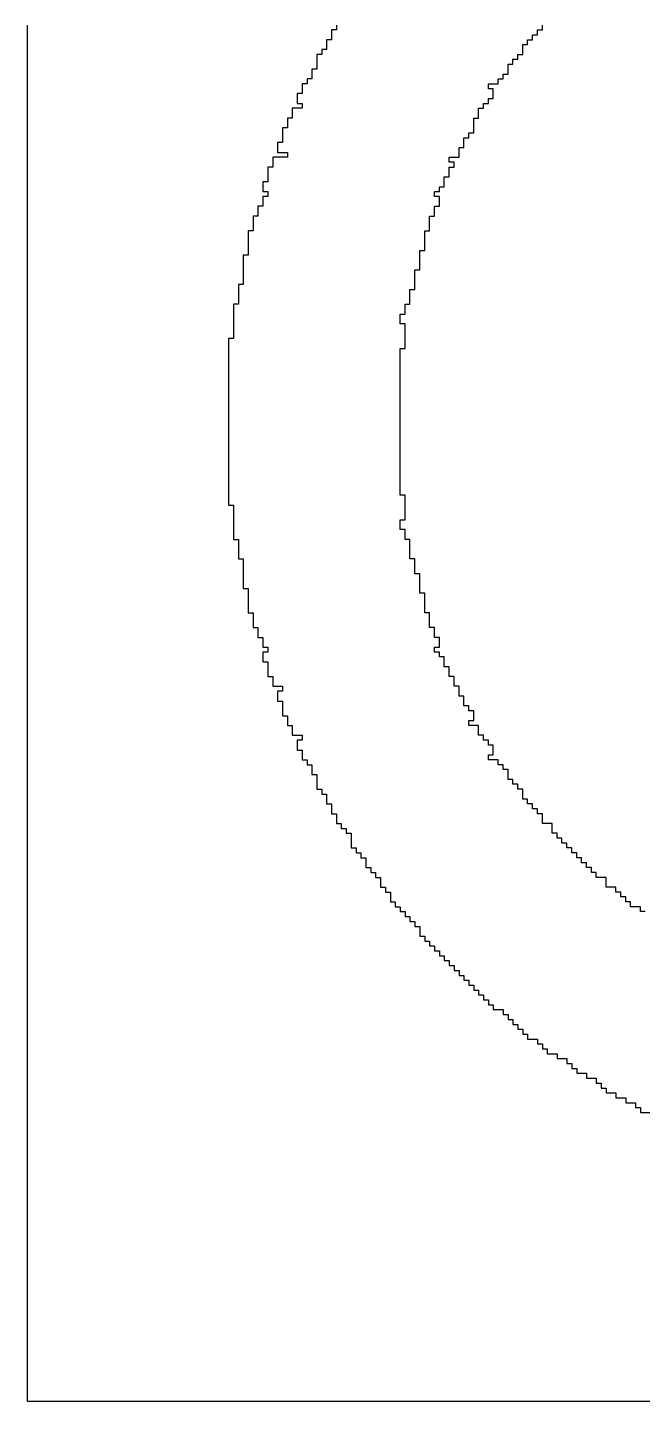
# Model space of a CAD drawing. Header units: millimetres. Extents: x -0.1 to 49.1, y -0.1 to 70.1.
# Drawn here: x 24.02 to 26.89, y 48.17 to 54.59 of the extents above; entities that cross this region are included whole.
import ezdxf

# ---------------------------------------------------------------- set-up
doc = ezdxf.new("R2010")
doc.units = ezdxf.units.MM
doc.layers.add('TopOverlay', color=2, linetype='Continuous')

msp = doc.modelspace()

# ---------------------------------------------------------------- linework, layer by layer
at = {"layer": 'TopOverlay'}
for p, q in [((24.0202, 54.5769), (24.0202, 54.5998)), ((24.0202, 54.5541), (24.0202, 54.5769)), ((25.4619, 54.5769), (25.439, 54.5769)), ((25.439, 54.5769), (25.439, 54.5541)), ((25.4619, 54.5998), (25.4619, 54.5769)), ((26.4002, 54.5541), (26.4002, 54.5769)), ((26.4002, 54.5769), (26.423, 54.5769)), ((26.423, 54.5769), (26.423, 54.5998)), ((24.0202, 54.5312), (24.0202, 54.5541)), ((24.0202, 54.5083), (24.0202, 54.5312)), ((24.0202, 54.4854), (24.0202, 54.5083)), ((25.439, 54.5312), (25.4161, 54.5312)), ((25.4161, 54.5312), (25.4161, 54.5083)), ((25.4161, 54.5083), (25.4161, 54.4854)), ((25.439, 54.5541), (25.439, 54.5312)), ((26.3315, 54.4854), (26.3315, 54.5083)), ((26.3315, 54.5083), (26.3544, 54.5083)), ((26.3544, 54.5083), (26.3544, 54.5312)), ((26.3544, 54.5312), (26.3773, 54.5312)), ((26.3773, 54.5312), (26.3773, 54.5541)), ((26.3773, 54.5541), (26.4002, 54.5541)), ((24.0202, 54.4625), (24.0202, 54.4854)), ((24.0202, 54.4396), (24.0202, 54.4625)), ((24.0202, 54.4168), (24.0202, 54.4396)), ((25.3932, 54.4625), (25.3704, 54.4625)), ((25.3704, 54.4625), (25.3704, 54.4396)), ((25.3704, 54.4396), (25.3704, 54.4168)), ((25.4161, 54.4854), (25.3932, 54.4854)), ((25.3932, 54.4854), (25.3932, 54.4625)), ((26.2857, 54.4168), (26.2857, 54.4396)), ((26.2857, 54.4396), (26.3086, 54.4396)), ((26.3086, 54.4396), (26.3086, 54.4625)), ((26.3086, 54.4625), (26.3315, 54.4625)), ((26.3315, 54.4625), (26.3315, 54.4854)), ((24.0202, 54.3939), (24.0202, 54.4168)), ((24.0202, 54.371), (24.0202, 54.3939)), ((24.0202, 54.3481), (24.0202, 54.371)), ((25.3704, 54.3939), (25.3475, 54.3939)), ((25.3475, 54.3939), (25.3475, 54.371)), ((25.3475, 54.371), (25.3475, 54.3481)), ((25.3704, 54.4168), (25.3704, 54.3939)), ((26.24, 54.3481), (26.24, 54.371)), ((26.24, 54.371), (26.2629, 54.371)), ((26.2629, 54.3939), (26.2629, 54.4168)), ((26.2629, 54.4168), (26.2857, 54.4168)), ((26.2629, 54.371), (26.2629, 54.3939)), ((24.0202, 54.3252), (24.0202, 54.3481)), ((24.0202, 54.3023), (24.0202, 54.3252)), ((25.3246, 54.3252), (25.3017, 54.3252)), ((25.3017, 54.3252), (25.3017, 54.3023)), ((25.3475, 54.3481), (25.3246, 54.3481)), ((25.3246, 54.3481), (25.3246, 54.3252)), ((26.1713, 54.3023), (26.1713, 54.3252)), ((26.1713, 54.3252), (26.2171, 54.3252)), ((26.2171, 54.3252), (26.2171, 54.3481)), ((26.2171, 54.3481), (26.24, 54.3481)), ((24.0202, 54.2794), (24.0202, 54.3023)), ((24.0202, 54.2566), (24.0202, 54.2794)), ((24.0202, 54.2337), (24.0202, 54.2566)), ((25.3017, 54.2794), (25.2788, 54.2794)), ((25.2788, 54.2794), (25.2788, 54.2566)), ((25.2788, 54.2566), (25.2788, 54.2337)), ((25.3017, 54.3023), (25.3017, 54.2794)), ((26.1942, 54.3023), (26.1713, 54.3023)), ((26.1713, 54.2337), (26.1713, 54.2566)), ((26.1713, 54.2566), (26.1942, 54.2566)), ((26.1942, 54.2794), (26.1942, 54.3023)), ((26.1942, 54.2566), (26.1942, 54.2794)), ((24.0202, 54.2108), (24.0202, 54.2337)), ((24.0202, 54.1879), (24.0202, 54.2108)), ((24.0202, 54.165), (24.0202, 54.1879)), ((25.3017, 54.2108), (25.2559, 54.2108)), ((25.2559, 54.2108), (25.2559, 54.1879)), ((25.2559, 54.1879), (25.2559, 54.165)), ((25.2788, 54.2337), (25.3017, 54.2337)), ((25.3017, 54.2337), (25.3017, 54.2108)), ((26.1255, 54.1879), (26.1255, 54.2108)), ((26.1255, 54.2108), (26.1484, 54.2108)), ((26.1255, 54.165), (26.1255, 54.1879)), ((26.1484, 54.2108), (26.1484, 54.2337)), ((26.1484, 54.2337), (26.1713, 54.2337)), ((24.0202, 54.1421), (24.0202, 54.165)), ((24.0202, 54.1193), (24.0202, 54.1421)), ((24.0202, 54.0964), (24.0202, 54.1193)), ((25.233, 54.1193), (25.2102, 54.1193)), ((25.2102, 54.1193), (25.2102, 54.0964)), ((25.2559, 54.165), (25.233, 54.165)), ((25.233, 54.165), (25.233, 54.1421)), ((25.233, 54.1421), (25.233, 54.1193)), ((26.1027, 54.1421), (26.1027, 54.165)), ((26.1027, 54.165), (26.1255, 54.165)), ((26.1027, 54.1193), (26.1027, 54.1421)), ((26.1027, 54.0964), (26.1027, 54.1193)), ((24.0202, 54.0735), (24.0202, 54.0964)), ((24.0202, 54.0506), (24.0202, 54.0735)), ((24.0202, 54.0277), (24.0202, 54.0506)), ((25.2102, 54.0506), (25.1873, 54.0506)), ((25.1873, 54.0506), (25.1873, 54.0277)), ((25.2102, 54.0964), (25.2102, 54.0735)), ((25.2102, 54.0735), (25.2102, 54.0506)), ((26.0569, 54.0506), (26.0569, 54.0735)), ((26.0569, 54.0735), (26.0798, 54.0735)), ((26.0569, 54.0277), (26.0569, 54.0506)), ((26.0798, 54.0735), (26.0798, 54.0964)), ((26.0798, 54.0964), (26.1027, 54.0964)), ((24.0202, 54.0048), (24.0202, 54.0277)), ((24.0202, 53.9819), (24.0202, 54.0048)), ((25.1873, 54.0277), (25.1873, 54.0048)), ((25.1873, 54.0048), (25.233, 54.0048)), ((25.233, 54.0048), (25.233, 53.9819)), ((26.034, 54.0048), (26.034, 54.0277)), ((26.034, 54.0277), (26.0569, 54.0277)), ((26.034, 53.9819), (26.034, 54.0048)), ((24.0202, 53.9591), (24.0202, 53.9819)), ((24.0202, 53.9362), (24.0202, 53.9591)), ((24.0202, 53.9133), (24.0202, 53.9362)), ((25.1644, 53.9362), (25.1415, 53.9362)), ((25.1415, 53.9362), (25.1415, 53.9133)), ((25.233, 53.9819), (25.1644, 53.9819)), ((25.1644, 53.9819), (25.1644, 53.9591)), ((25.1644, 53.9591), (25.1644, 53.9362)), ((25.9882, 53.9591), (25.9882, 53.9819)), ((25.9882, 53.9819), (26.034, 53.9819)), ((26.0111, 53.9591), (25.9882, 53.9591)), ((25.9882, 53.9133), (25.9882, 53.9362)), ((25.9882, 53.9362), (26.0111, 53.9362)), ((26.0111, 53.9362), (26.0111, 53.9591)), ((24.0202, 53.8904), (24.0202, 53.9133)), ((24.0202, 53.8675), (24.0202, 53.8904)), ((24.0202, 53.8446), (24.0202, 53.8675)), ((25.1415, 53.8675), (25.1186, 53.8675)), ((25.1186, 53.8675), (25.1186, 53.8446)), ((25.1415, 53.9133), (25.1415, 53.8904)), ((25.1415, 53.8904), (25.1415, 53.8675)), ((25.9654, 53.8675), (25.9654, 53.8904)), ((25.9654, 53.8904), (25.9882, 53.8904)), ((25.9654, 53.8446), (25.9654, 53.8675)), ((25.9882, 53.8904), (25.9882, 53.9133)), ((24.0202, 53.8218), (24.0202, 53.8446)), ((24.0202, 53.7989), (24.0202, 53.8218)), ((24.0202, 53.776), (24.0202, 53.7989)), ((25.1186, 53.8446), (25.1186, 53.8218)), ((25.1186, 53.8218), (25.1415, 53.8218)), ((25.1415, 53.7989), (25.1186, 53.7989)), ((25.1186, 53.7989), (25.1186, 53.776)), ((25.1415, 53.8218), (25.1415, 53.7989)), ((25.9196, 53.7989), (25.9196, 53.8218)), ((25.9196, 53.8218), (25.9425, 53.8218)), ((25.9425, 53.7989), (25.9196, 53.7989)), ((25.9425, 53.8218), (25.9425, 53.8446)), ((25.9425, 53.8446), (25.9654, 53.8446)), ((25.9425, 53.776), (25.9425, 53.7989)), ((24.0202, 53.7531), (24.0202, 53.776)), ((24.0202, 53.7302), (24.0202, 53.7531)), ((24.0202, 53.7073), (24.0202, 53.7302)), ((25.1186, 53.7531), (25.0957, 53.7531)), ((25.0957, 53.7531), (25.0957, 53.7302)), ((25.0957, 53.7302), (25.0957, 53.7073)), ((25.1186, 53.776), (25.1186, 53.7531)), ((25.9196, 53.7302), (25.9196, 53.7531)), ((25.9196, 53.7531), (25.9425, 53.7531)), ((25.9196, 53.7073), (25.9196, 53.7302)), ((25.9425, 53.7531), (25.9425, 53.776)), ((24.0202, 53.6844), (24.0202, 53.7073)), ((24.0202, 53.6616), (24.0202, 53.6844)), ((25.0957, 53.7073), (25.0728, 53.7073)), ((25.0728, 53.7073), (25.0728, 53.6844)), ((25.0728, 53.6844), (25.0728, 53.6616)), ((25.8967, 53.6844), (25.8967, 53.7073)), ((25.8967, 53.7073), (25.9196, 53.7073)), ((25.8967, 53.6616), (25.8967, 53.6844)), ((24.0202, 53.6387), (24.0202, 53.6616)), ((24.0202, 53.6158), (24.0202, 53.6387)), ((24.0202, 53.5929), (24.0202, 53.6158)), ((25.0728, 53.6387), (25.05, 53.6387)), ((25.05, 53.6387), (25.05, 53.6158)), ((25.05, 53.6158), (25.05, 53.5929)), ((25.0728, 53.6616), (25.0728, 53.6387)), ((25.8738, 53.6158), (25.8738, 53.6387)), ((25.8738, 53.6387), (25.8967, 53.6387)), ((25.8738, 53.5929), (25.8738, 53.6158)), ((25.8967, 53.6387), (25.8967, 53.6616)), ((24.0202, 53.57), (24.0202, 53.5929)), ((24.0202, 53.5471), (24.0202, 53.57)), ((24.0202, 53.5243), (24.0202, 53.5471)), ((25.05, 53.5929), (25.05, 53.57)), ((25.05, 53.57), (25.05, 53.5471)), ((25.05, 53.5471), (25.05, 53.5243)), ((25.8509, 53.5243), (25.8509, 53.5471)), ((25.8509, 53.5471), (25.8738, 53.5471)), ((25.8738, 53.57), (25.8738, 53.5929)), ((25.8738, 53.5471), (25.8738, 53.57)), ((24.0202, 53.5014), (24.0202, 53.5243)), ((24.0202, 53.4785), (24.0202, 53.5014)), ((24.0202, 53.4556), (24.0202, 53.4785)), ((25.05, 53.5243), (25.0271, 53.5243)), ((25.0271, 53.5243), (25.0271, 53.5014)), ((25.0271, 53.5014), (25.0271, 53.4785)), ((25.0271, 53.4785), (25.0271, 53.4556)), ((25.8509, 53.5014), (25.8509, 53.5243)), ((25.8509, 53.4785), (25.8509, 53.5014)), ((25.8509, 53.4556), (25.8509, 53.4785)), ((24.0202, 53.4327), (24.0202, 53.4556)), ((24.0202, 53.4098), (24.0202, 53.4327)), ((24.0202, 53.3869), (24.0202, 53.4098)), ((25.0271, 53.4556), (25.0271, 53.4327)), ((25.0271, 53.4327), (25.0271, 53.4098)), ((25.0271, 53.4098), (25.0271, 53.3869)), ((25.828, 53.4327), (25.828, 53.4556)), ((25.828, 53.4556), (25.8509, 53.4556)), ((25.828, 53.4098), (25.828, 53.4327)), ((25.828, 53.3869), (25.828, 53.4098)), ((24.0202, 53.3641), (24.0202, 53.3869)), ((24.0202, 53.3412), (24.0202, 53.3641)), ((25.0271, 53.3869), (25.0042, 53.3869)), ((25.0042, 53.3869), (25.0042, 53.3641)), ((25.0042, 53.3641), (25.0042, 53.3412)), ((25.8052, 53.3412), (25.8052, 53.3641)), ((25.8052, 53.3641), (25.828, 53.3641)), ((25.828, 53.3641), (25.828, 53.3869)), ((24.0202, 53.3183), (24.0202, 53.3412)), ((24.0202, 53.2954), (24.0202, 53.3183)), ((24.0202, 53.2725), (24.0202, 53.2954)), ((25.0042, 53.2954), (24.9813, 53.2954)), ((24.9813, 53.2954), (24.9813, 53.2725)), ((25.0042, 53.3412), (25.0042, 53.3183)), ((25.0042, 53.3183), (25.0042, 53.2954)), ((25.7823, 53.2725), (25.7823, 53.2954)), ((25.7823, 53.2954), (25.8052, 53.2954)), ((25.8052, 53.3183), (25.8052, 53.3412)), ((25.8052, 53.2954), (25.8052, 53.3183)), ((24.0202, 53.2496), (24.0202, 53.2725)), ((24.0202, 53.2267), (24.0202, 53.2496)), ((24.0202, 53.2039), (24.0202, 53.2267)), ((24.9813, 53.2725), (24.9813, 53.2496)), ((24.9813, 53.2496), (24.9813, 53.2267)), ((24.9813, 53.2267), (24.9813, 53.2039)), ((25.7594, 53.2267), (25.7594, 53.2496)), ((25.7594, 53.2496), (25.7823, 53.2496)), ((25.7594, 53.2039), (25.7594, 53.2267)), ((25.7823, 53.2496), (25.7823, 53.2725)), ((24.0202, 53.181), (24.0202, 53.2039)), ((24.0202, 53.1581), (24.0202, 53.181)), ((24.0202, 53.1352), (24.0202, 53.1581)), ((24.9813, 53.2039), (24.9813, 53.181)), ((24.9813, 53.181), (24.9813, 53.1581)), ((24.9813, 53.1581), (24.9813, 53.1352)), ((25.7823, 53.2039), (25.7594, 53.2039)), ((25.7823, 53.181), (25.7823, 53.2039)), ((25.7823, 53.1581), (25.7823, 53.181)), ((25.7823, 53.1352), (25.7823, 53.1581)), ((24.0202, 53.1123), (24.0202, 53.1352)), ((24.0202, 53.0894), (24.0202, 53.1123)), ((24.0202, 53.0666), (24.0202, 53.0894)), ((24.9813, 53.1352), (24.9584, 53.1352)), ((24.9584, 53.1352), (24.9584, 53.1123)), ((24.9584, 53.1123), (24.9584, 53.0894)), ((24.9584, 53.0894), (24.9584, 53.0666)), ((25.7594, 53.0666), (25.7594, 53.0894)), ((25.7594, 53.0894), (25.7823, 53.0894)), ((25.7823, 53.1123), (25.7823, 53.1352)), ((25.7823, 53.0894), (25.7823, 53.1123)), ((24.0202, 53.0437), (24.0202, 53.0666)), ((24.0202, 53.0208), (24.0202, 53.0437)), ((24.9584, 53.0666), (24.9584, 53.0437)), ((24.9584, 53.0437), (24.9584, 53.0208)), ((25.7594, 53.0437), (25.7594, 53.0666)), ((25.7594, 53.0208), (25.7594, 53.0437)), ((24.0202, 52.9979), (24.0202, 53.0208)), ((24.0202, 52.975), (24.0202, 52.9979)), ((24.0202, 52.9521), (24.0202, 52.975)), ((24.9584, 53.0208), (24.9584, 52.9979)), ((24.9584, 52.9979), (24.9584, 52.975)), ((24.9584, 52.975), (24.9584, 52.9521)), ((25.7594, 52.9979), (25.7594, 53.0208)), ((25.7594, 52.975), (25.7594, 52.9979)), ((25.7594, 52.9521), (25.7594, 52.975)), ((24.0202, 52.9292), (24.0202, 52.9521)), ((24.0202, 52.9064), (24.0202, 52.9292)), ((24.0202, 52.8835), (24.0202, 52.9064)), ((24.9584, 52.9521), (24.9584, 52.9292)), ((24.9584, 52.9292), (24.9584, 52.9064)), ((24.9584, 52.9064), (24.9584, 52.8835)), ((25.7594, 52.9292), (25.7594, 52.9521)), ((25.7594, 52.9064), (25.7594, 52.9292)), ((25.7594, 52.8835), (25.7594, 52.9064)), ((24.0202, 52.8606), (24.0202, 52.8835)), ((24.0202, 52.8377), (24.0202, 52.8606)), ((24.0202, 52.8148), (24.0202, 52.8377)), ((24.9584, 52.8835), (24.9584, 52.8606)), ((24.9584, 52.8606), (24.9584, 52.8377)), ((24.9584, 52.8377), (24.9584, 52.8148)), ((25.7594, 52.8606), (25.7594, 52.8835)), ((25.7594, 52.8377), (25.7594, 52.8606)), ((25.7594, 52.8148), (25.7594, 52.8377)), ((24.0202, 52.7919), (24.0202, 52.8148)), ((24.0202, 52.7691), (24.0202, 52.7919)), ((24.0202, 52.7462), (24.0202, 52.7691)), ((24.9584, 52.8148), (24.9584, 52.7919)), ((24.9584, 52.7919), (24.9584, 52.7691)), ((24.9584, 52.7691), (24.9584, 52.7462)), ((25.7594, 52.7919), (25.7594, 52.8148)), ((25.7594, 52.7691), (25.7594, 52.7919)), ((25.7594, 52.7462), (25.7594, 52.7691)), ((24.0202, 52.7233), (24.0202, 52.7462)), ((24.0202, 52.7004), (24.0202, 52.7233)), ((24.9584, 52.7462), (24.9584, 52.7233)), ((24.9584, 52.7233), (24.9584, 52.7004)), ((25.7594, 52.7233), (25.7594, 52.7462)), ((25.7594, 52.7004), (25.7594, 52.7233)), ((24.0202, 52.6775), (24.0202, 52.7004)), ((24.0202, 52.6546), (24.0202, 52.6775)), ((24.0202, 52.6317), (24.0202, 52.6546)), ((24.9584, 52.7004), (24.9584, 52.6775)), ((24.9584, 52.6775), (24.9584, 52.6546)), ((24.9584, 52.6546), (24.9584, 52.6317)), ((25.7594, 52.6775), (25.7594, 52.7004)), ((25.7594, 52.6546), (25.7594, 52.6775)), ((25.7594, 52.6317), (25.7594, 52.6546)), ((24.0202, 52.6089), (24.0202, 52.6317)), ((24.0202, 52.586), (24.0202, 52.6089)), ((24.0202, 52.5631), (24.0202, 52.586)), ((24.9584, 52.6317), (24.9584, 52.6089)), ((24.9584, 52.6089), (24.9584, 52.586)), ((24.9584, 52.586), (24.9584, 52.5631)), ((25.7594, 52.6089), (25.7594, 52.6317)), ((25.7594, 52.586), (25.7594, 52.6089)), ((25.7594, 52.5631), (25.7594, 52.586)), ((24.0202, 52.5402), (24.0202, 52.5631)), ((24.0202, 52.5173), (24.0202, 52.5402)), ((24.0202, 52.4944), (24.0202, 52.5173)), ((24.9584, 52.5631), (24.9584, 52.5402)), ((24.9584, 52.5402), (24.9584, 52.5173)), ((24.9584, 52.5173), (24.9584, 52.4944)), ((25.7594, 52.5402), (25.7594, 52.5631)), ((25.7594, 52.5173), (25.7594, 52.5402)), ((25.7594, 52.4944), (25.7594, 52.5173)), ((24.0202, 52.4716), (24.0202, 52.4944)), ((24.0202, 52.4487), (24.0202, 52.4716)), ((24.0202, 52.4258), (24.0202, 52.4487)), ((24.9584, 52.4944), (24.9584, 52.4716)), ((24.9584, 52.4716), (24.9584, 52.4487)), ((24.9584, 52.4487), (24.9584, 52.4258)), ((25.7594, 52.4716), (25.7594, 52.4944)), ((25.7594, 52.4487), (25.7594, 52.4716)), ((25.7594, 52.4258), (25.7594, 52.4487)), ((24.0202, 52.4029), (24.0202, 52.4258)), ((24.0202, 52.38), (24.0202, 52.4029)), ((24.9584, 52.4258), (24.9584, 52.4029)), ((24.9584, 52.4029), (24.9584, 52.38)), ((25.7594, 52.4029), (25.7594, 52.4258)), ((25.7823, 52.4029), (25.7594, 52.4029)), ((25.7823, 52.38), (25.7823, 52.4029)), ((24.0202, 52.3571), (24.0202, 52.38)), ((24.0202, 52.3342), (24.0202, 52.3571)), ((24.0202, 52.3114), (24.0202, 52.3342)), ((24.9584, 52.38), (24.9584, 52.3571)), ((24.9584, 52.3571), (24.9813, 52.3571)), ((24.9813, 52.3571), (24.9813, 52.3342)), ((24.9813, 52.3342), (24.9813, 52.3114)), ((25.7823, 52.3571), (25.7823, 52.38)), ((25.7823, 52.3342), (25.7823, 52.3571)), ((25.7823, 52.3114), (25.7823, 52.3342)), ((24.0202, 52.2885), (24.0202, 52.3114)), ((24.0202, 52.2656), (24.0202, 52.2885)), ((24.0202, 52.2427), (24.0202, 52.2656)), ((24.9813, 52.3114), (24.9813, 52.2885)), ((24.9813, 52.2885), (24.9813, 52.2656)), ((24.9813, 52.2656), (24.9813, 52.2427)), ((25.7594, 52.2656), (25.7594, 52.2885)), ((25.7594, 52.2885), (25.7823, 52.2885)), ((25.7594, 52.2427), (25.7594, 52.2656)), ((25.7823, 52.2885), (25.7823, 52.3114)), ((24.0202, 52.2198), (24.0202, 52.2427)), ((24.0202, 52.1969), (24.0202, 52.2198)), ((24.0202, 52.1741), (24.0202, 52.1969)), ((24.9813, 52.2427), (24.9813, 52.2198)), ((24.9813, 52.2198), (24.9813, 52.1969)), ((24.9813, 52.1969), (25.0042, 52.1969)), ((25.0042, 52.1969), (25.0042, 52.1741)), ((25.7823, 52.2427), (25.7594, 52.2427)), ((25.7823, 52.2198), (25.7823, 52.2427)), ((25.7823, 52.1969), (25.7823, 52.2198)), ((25.8052, 52.1969), (25.7823, 52.1969)), ((25.8052, 52.1741), (25.8052, 52.1969)), ((24.0202, 52.1512), (24.0202, 52.1741)), ((24.0202, 52.1283), (24.0202, 52.1512)), ((24.0202, 52.1054), (24.0202, 52.1283)), ((25.0042, 52.1741), (25.0042, 52.1512)), ((25.0042, 52.1512), (25.0042, 52.1283)), ((25.0042, 52.1283), (25.0042, 52.1054)), ((25.8052, 52.1512), (25.8052, 52.1741)), ((25.8052, 52.1283), (25.8052, 52.1512)), ((25.8052, 52.1054), (25.8052, 52.1283)), ((24.0202, 52.0825), (24.0202, 52.1054)), ((24.0202, 52.0596), (24.0202, 52.0825)), ((24.0202, 52.0367), (24.0202, 52.0596)), ((25.0042, 52.1054), (25.0271, 52.1054)), ((25.0271, 52.1054), (25.0271, 52.0825)), ((25.0271, 52.0825), (25.0271, 52.0596)), ((25.0271, 52.0596), (25.0271, 52.0367)), ((25.828, 52.1054), (25.8052, 52.1054)), ((25.828, 52.0825), (25.828, 52.1054)), ((25.828, 52.0596), (25.828, 52.0825)), ((25.828, 52.0367), (25.828, 52.0596)), ((24.0202, 52.0139), (24.0202, 52.0367)), ((24.0202, 51.991), (24.0202, 52.0139)), ((25.0271, 52.0367), (25.0271, 52.0139)), ((25.0271, 52.0139), (25.0271, 51.991)), ((25.8509, 52.0367), (25.828, 52.0367)), ((25.8509, 52.0139), (25.8509, 52.0367)), ((25.8509, 51.991), (25.8509, 52.0139)), ((24.0202, 51.9681), (24.0202, 51.991)), ((24.0202, 51.9452), (24.0202, 51.9681)), ((24.0202, 51.9223), (24.0202, 51.9452)), ((25.0271, 51.991), (25.0271, 51.9681)), ((25.0271, 51.9681), (25.05, 51.9681)), ((25.05, 51.9681), (25.05, 51.9452)), ((25.05, 51.9452), (25.05, 51.9223)), ((25.8509, 51.9681), (25.8509, 51.991)), ((25.8509, 51.9452), (25.8509, 51.9681)), ((25.8738, 51.9452), (25.8509, 51.9452)), ((25.8738, 51.9223), (25.8738, 51.9452)), ((24.0202, 51.8994), (24.0202, 51.9223)), ((24.0202, 51.8765), (24.0202, 51.8994)), ((24.0202, 51.8537), (24.0202, 51.8765)), ((25.05, 51.9223), (25.05, 51.8994)), ((25.05, 51.8994), (25.05, 51.8765)), ((25.05, 51.8765), (25.05, 51.8537)), ((25.8738, 51.8994), (25.8738, 51.9223)), ((25.8738, 51.8765), (25.8738, 51.8994)), ((25.8738, 51.8537), (25.8738, 51.8765)), ((24.0202, 51.8308), (24.0202, 51.8537)), ((24.0202, 51.8079), (24.0202, 51.8308)), ((24.0202, 51.785), (24.0202, 51.8079)), ((25.05, 51.8537), (25.0728, 51.8537)), ((25.0728, 51.8537), (25.0728, 51.8308)), ((25.0728, 51.8308), (25.0728, 51.8079)), ((25.0728, 51.8079), (25.0728, 51.785)), ((25.8967, 51.8537), (25.8738, 51.8537)), ((25.8967, 51.8308), (25.8967, 51.8537)), ((25.8967, 51.8079), (25.8967, 51.8308)), ((25.8967, 51.785), (25.8967, 51.8079)), ((24.0202, 51.7621), (24.0202, 51.785)), ((24.0202, 51.7392), (24.0202, 51.7621)), ((24.0202, 51.7164), (24.0202, 51.7392)), ((25.0728, 51.785), (25.0957, 51.785)), ((25.0957, 51.785), (25.0957, 51.7621)), ((25.0957, 51.7621), (25.0957, 51.7392)), ((25.0957, 51.7392), (25.1186, 51.7392)), ((25.1186, 51.7392), (25.1186, 51.7164)), ((25.9196, 51.785), (25.8967, 51.785)), ((25.9196, 51.7621), (25.9196, 51.785)), ((25.9196, 51.7392), (25.9196, 51.7621)), ((25.9425, 51.7392), (25.9196, 51.7392)), ((25.9425, 51.7164), (25.9425, 51.7392)), ((24.0202, 51.6935), (24.0202, 51.7164)), ((24.0202, 51.6706), (24.0202, 51.6935)), ((25.1186, 51.7164), (25.1186, 51.6935)), ((25.1186, 51.6935), (25.1415, 51.6935)), ((25.1415, 51.6935), (25.1415, 51.6706)), ((25.9196, 51.6706), (25.9196, 51.6935)), ((25.9196, 51.6935), (25.9425, 51.6935)), ((25.9425, 51.6935), (25.9425, 51.7164)), ((24.0202, 51.6477), (24.0202, 51.6706)), ((24.0202, 51.6248), (24.0202, 51.6477)), ((24.0202, 51.6019), (24.0202, 51.6248)), ((25.1415, 51.6706), (25.1186, 51.6706)), ((25.1186, 51.6706), (25.1186, 51.6477)), ((25.1186, 51.6477), (25.1186, 51.6248)), ((25.1186, 51.6248), (25.1415, 51.6248)), ((25.1415, 51.6248), (25.1415, 51.6019)), ((25.9425, 51.6706), (25.9196, 51.6706)), ((25.9425, 51.6477), (25.9425, 51.6706)), ((25.9654, 51.6477), (25.9425, 51.6477)), ((25.9654, 51.6248), (25.9654, 51.6477)), ((25.9654, 51.6019), (25.9654, 51.6248)), ((24.0202, 51.579), (24.0202, 51.6019)), ((24.0202, 51.5562), (24.0202, 51.579)), ((24.0202, 51.5333), (24.0202, 51.5562)), ((25.1415, 51.6019), (25.1415, 51.579)), ((25.1415, 51.579), (25.1415, 51.5562)), ((25.1415, 51.5562), (25.1644, 51.5562)), ((25.1644, 51.5562), (25.1644, 51.5333)), ((25.9882, 51.6019), (25.9654, 51.6019)), ((25.9882, 51.579), (25.9882, 51.6019)), ((25.9882, 51.5562), (25.9882, 51.579)), ((26.0111, 51.5562), (25.9882, 51.5562)), ((26.0111, 51.5333), (26.0111, 51.5562)), ((24.0202, 51.5104), (24.0202, 51.5333)), ((24.0202, 51.4875), (24.0202, 51.5104)), ((24.0202, 51.4646), (24.0202, 51.4875)), ((25.1644, 51.5333), (25.1644, 51.5104)), ((25.1644, 51.5104), (25.2102, 51.5104)), ((25.2102, 51.4875), (25.1873, 51.4875)), ((25.1873, 51.4875), (25.1873, 51.4646)), ((25.2102, 51.5104), (25.2102, 51.4875)), ((26.0111, 51.5104), (26.0111, 51.5333)), ((26.034, 51.5104), (26.0111, 51.5104)), ((26.034, 51.4875), (26.034, 51.5104)), ((26.034, 51.4646), (26.034, 51.4875)), ((24.0202, 51.4417), (24.0202, 51.4646)), ((24.0202, 51.4189), (24.0202, 51.4417)), ((24.0202, 51.396), (24.0202, 51.4189)), ((25.1873, 51.4646), (25.1873, 51.4417)), ((25.1873, 51.4417), (25.2102, 51.4417)), ((25.2102, 51.4417), (25.2102, 51.4189)), ((25.2102, 51.4189), (25.2102, 51.396)), ((26.0569, 51.4646), (26.034, 51.4646)), ((26.0569, 51.4417), (26.0569, 51.4646)), ((26.0569, 51.4189), (26.0569, 51.4417)), ((26.0798, 51.4189), (26.0569, 51.4189)), ((26.0798, 51.396), (26.0798, 51.4189)), ((24.0202, 51.3731), (24.0202, 51.396)), ((24.0202, 51.3502), (24.0202, 51.3731)), ((25.2102, 51.396), (25.2102, 51.3731)), ((25.2102, 51.3731), (25.233, 51.3731)), ((25.233, 51.3731), (25.233, 51.3502)), ((26.1027, 51.396), (26.0798, 51.396)), ((26.1027, 51.3731), (26.1027, 51.396)), ((26.1027, 51.3502), (26.1027, 51.3731)), ((24.0202, 51.3273), (24.0202, 51.3502)), ((24.0202, 51.3044), (24.0202, 51.3273)), ((24.0202, 51.2815), (24.0202, 51.3044)), ((25.233, 51.3502), (25.233, 51.3273)), ((25.233, 51.3273), (25.2559, 51.3273)), ((25.2559, 51.3273), (25.2559, 51.3044)), ((25.2559, 51.3044), (25.2559, 51.2815)), ((26.0798, 51.3273), (26.0798, 51.3502)), ((26.0798, 51.3502), (26.1027, 51.3502)), ((26.1255, 51.3273), (26.0798, 51.3273)), ((26.1255, 51.3044), (26.1255, 51.3273)), ((26.1255, 51.2815), (26.1255, 51.3044)), ((24.0202, 51.2587), (24.0202, 51.2815)), ((24.0202, 51.2358), (24.0202, 51.2587)), ((24.0202, 51.2129), (24.0202, 51.2358)), ((25.2559, 51.2815), (25.3017, 51.2815)), ((25.3017, 51.2587), (25.2788, 51.2587)), ((25.2788, 51.2587), (25.2788, 51.2358)), ((25.2788, 51.2358), (25.2788, 51.2129)), ((25.3017, 51.2815), (25.3017, 51.2587)), ((26.1484, 51.2815), (26.1255, 51.2815)), ((26.1484, 51.2587), (26.1484, 51.2815)), ((26.1713, 51.2587), (26.1484, 51.2587)), ((26.1713, 51.2358), (26.1713, 51.2587)), ((26.1942, 51.2358), (26.1713, 51.2358)), ((26.1942, 51.2129), (26.1942, 51.2358)), ((24.0202, 51.19), (24.0202, 51.2129)), ((24.0202, 51.1671), (24.0202, 51.19)), ((24.0202, 51.1442), (24.0202, 51.1671)), ((25.2788, 51.2129), (25.3017, 51.2129)), ((25.3017, 51.2129), (25.3017, 51.19)), ((25.3017, 51.19), (25.3017, 51.1671)), ((25.3017, 51.1671), (25.3246, 51.1671)), ((25.3246, 51.1671), (25.3246, 51.1442)), ((26.1713, 51.1671), (26.1713, 51.19)), ((26.1713, 51.19), (26.1942, 51.19)), ((26.2171, 51.1671), (26.1713, 51.1671)), ((26.1942, 51.19), (26.1942, 51.2129)), ((26.2171, 51.1442), (26.2171, 51.1671)), ((24.0202, 51.1214), (24.0202, 51.1442)), ((24.0202, 51.0985), (24.0202, 51.1214)), ((24.0202, 51.0756), (24.0202, 51.0985)), ((25.3246, 51.1442), (25.3475, 51.1442)), ((25.3475, 51.1442), (25.3475, 51.1214)), ((25.3475, 51.1214), (25.3475, 51.0985)), ((25.3475, 51.0985), (25.3704, 51.0985)), ((25.3704, 51.0985), (25.3704, 51.0756)), ((26.24, 51.1442), (26.2171, 51.1442)), ((26.24, 51.1214), (26.24, 51.1442)), ((26.2629, 51.1214), (26.24, 51.1214)), ((26.2629, 51.0985), (26.2629, 51.1214)), ((26.2629, 51.0756), (26.2629, 51.0985)), ((24.0202, 51.0527), (24.0202, 51.0756)), ((24.0202, 51.0298), (24.0202, 51.0527)), ((25.3704, 51.0756), (25.3704, 51.0527)), ((25.3704, 51.0527), (25.3704, 51.0298)), ((26.2857, 51.0756), (26.2629, 51.0756)), ((26.2857, 51.0527), (26.2857, 51.0756)), ((26.3086, 51.0527), (26.2857, 51.0527)), ((26.3086, 51.0298), (26.3086, 51.0527)), ((24.0202, 51.0069), (24.0202, 51.0298)), ((24.0202, 50.984), (24.0202, 51.0069)), ((24.0202, 50.9612), (24.0202, 50.984)), ((25.3704, 51.0298), (25.3932, 51.0298)), ((25.3932, 51.0298), (25.3932, 51.0069)), ((25.3932, 51.0069), (25.4161, 51.0069)), ((25.4161, 51.0069), (25.4161, 50.984)), ((25.4161, 50.984), (25.4161, 50.9612)), ((26.3315, 51.0298), (26.3086, 51.0298)), ((26.3315, 51.0069), (26.3315, 51.0298)), ((26.3315, 50.984), (26.3315, 51.0069)), ((26.3544, 50.984), (26.3315, 50.984)), ((26.3544, 50.9612), (26.3544, 50.984)), ((24.0202, 50.9383), (24.0202, 50.9612)), ((24.0202, 50.9154), (24.0202, 50.9383)), ((24.0202, 50.8925), (24.0202, 50.9154)), ((25.4161, 50.9612), (25.439, 50.9612)), ((25.439, 50.9612), (25.439, 50.9383)), ((25.439, 50.9383), (25.439, 50.9154)), ((25.439, 50.9154), (25.4619, 50.9154)), ((25.4619, 50.9154), (25.4619, 50.8925)), ((26.3773, 50.9612), (26.3544, 50.9612)), ((26.3773, 50.9383), (26.3773, 50.9612)), ((26.4002, 50.9383), (26.3773, 50.9383)), ((26.4002, 50.9154), (26.4002, 50.9383)), ((26.423, 50.9154), (26.4002, 50.9154)), ((26.423, 50.8925), (26.423, 50.9154)), ((24.0202, 50.8696), (24.0202, 50.8925)), ((24.0202, 50.8467), (24.0202, 50.8696)), ((24.0202, 50.8239), (24.0202, 50.8467)), ((25.4619, 50.8925), (25.4619, 50.8696)), ((25.4619, 50.8696), (25.4848, 50.8696)), ((25.4848, 50.8696), (25.4848, 50.8467)), ((25.4848, 50.8467), (25.5077, 50.8467)), ((25.5077, 50.8467), (25.5077, 50.8239)), ((26.423, 50.8696), (26.423, 50.8925)), ((26.4688, 50.8696), (26.423, 50.8696)), ((26.4688, 50.8467), (26.4688, 50.8696)), ((26.4688, 50.8239), (26.4688, 50.8467)), ((24.0202, 50.801), (24.0202, 50.8239)), ((24.0202, 50.7781), (24.0202, 50.801)), ((24.0202, 50.7552), (24.0202, 50.7781)), ((25.5077, 50.8239), (25.5305, 50.8239)), ((25.5305, 50.8239), (25.5305, 50.801)), ((25.5305, 50.801), (25.5305, 50.7781)), ((25.5305, 50.7781), (25.5305, 50.7552)), ((26.4917, 50.8239), (26.4688, 50.8239)), ((26.4917, 50.801), (26.4917, 50.8239)), ((26.5146, 50.801), (26.4917, 50.801)), ((26.5146, 50.7781), (26.5146, 50.801)), ((26.5375, 50.7781), (26.5146, 50.7781)), ((26.5375, 50.7552), (26.5375, 50.7781)), ((24.0202, 50.7323), (24.0202, 50.7552)), ((24.0202, 50.7094), (24.0202, 50.7323)), ((25.5305, 50.7552), (25.5534, 50.7552)), ((25.5534, 50.7552), (25.5534, 50.7323)), ((25.5534, 50.7323), (25.5763, 50.7323)), ((25.5763, 50.7323), (25.5763, 50.7094)), ((26.5604, 50.7552), (26.5375, 50.7552)), ((26.5604, 50.7323), (26.5604, 50.7552)), ((26.5832, 50.7323), (26.5604, 50.7323)), ((26.5832, 50.7094), (26.5832, 50.7323)), ((24.0202, 50.6865), (24.0202, 50.7094)), ((24.0202, 50.6637), (24.0202, 50.6865)), ((24.0202, 50.6408), (24.0202, 50.6637)), ((25.5763, 50.7094), (25.5992, 50.7094)), ((25.5992, 50.7094), (25.5992, 50.6865)), ((25.5992, 50.6865), (25.5992, 50.6637)), ((25.5992, 50.6637), (25.6221, 50.6637)), ((25.6221, 50.6637), (25.6221, 50.6408)), ((26.6061, 50.7094), (26.5832, 50.7094)), ((26.6061, 50.6865), (26.6061, 50.7094)), ((26.629, 50.6865), (26.6061, 50.6865)), ((26.629, 50.6637), (26.629, 50.6865)), ((26.6519, 50.6637), (26.629, 50.6637)), ((26.6519, 50.6408), (26.6519, 50.6637)), ((24.0202, 50.6179), (24.0202, 50.6408)), ((24.0202, 50.595), (24.0202, 50.6179)), ((24.0202, 50.5721), (24.0202, 50.595)), ((25.6221, 50.6408), (25.645, 50.6408)), ((25.645, 50.6408), (25.645, 50.6179)), ((25.645, 50.6179), (25.6679, 50.6179)), ((25.6679, 50.6179), (25.6679, 50.595)), ((25.6679, 50.595), (25.6679, 50.5721)), ((26.6748, 50.6408), (26.6519, 50.6408)), ((26.6748, 50.6179), (26.6748, 50.6408)), ((26.7206, 50.6179), (26.6748, 50.6179)), ((26.7206, 50.595), (26.7206, 50.6179)), ((26.7206, 50.5721), (26.7206, 50.595)), ((24.0202, 50.5492), (24.0202, 50.5721)), ((24.0202, 50.5264), (24.0202, 50.5492)), ((24.0202, 50.5035), (24.0202, 50.5264)), ((25.6679, 50.5721), (25.6907, 50.5721)), ((25.6907, 50.5721), (25.6907, 50.5492)), ((25.6907, 50.5492), (25.7136, 50.5492)), ((25.7136, 50.5492), (25.7136, 50.5264)), ((25.7136, 50.5264), (25.7136, 50.5035)), ((26.7663, 50.5721), (26.7206, 50.5721)), ((26.7663, 50.5492), (26.7663, 50.5721)), ((26.7892, 50.5492), (26.7663, 50.5492)), ((26.7892, 50.5264), (26.7892, 50.5492)), ((26.8121, 50.5264), (26.7892, 50.5264)), ((26.8121, 50.5035), (26.8121, 50.5264)), ((24.0202, 50.4806), (24.0202, 50.5035)), ((24.0202, 50.4577), (24.0202, 50.4806)), ((24.0202, 50.4348), (24.0202, 50.4577)), ((25.7136, 50.5035), (25.7365, 50.5035)), ((25.7365, 50.5035), (25.7365, 50.4806)), ((25.7365, 50.4806), (25.7594, 50.4806)), ((25.7594, 50.4806), (25.7594, 50.4577)), ((25.7594, 50.4577), (25.7823, 50.4577)), ((25.7823, 50.4577), (25.7823, 50.4348)), ((26.835, 50.5035), (26.8121, 50.5035)), ((26.835, 50.4806), (26.835, 50.5035)), ((26.8807, 50.4806), (26.835, 50.4806)), ((26.8807, 50.4577), (26.8807, 50.4806)), ((26.9036, 50.4577), (26.8807, 50.4577)), ((24.0202, 50.4119), (24.0202, 50.4348)), ((24.0202, 50.389), (24.0202, 50.4119)), ((25.7823, 50.4348), (25.8052, 50.4348)), ((25.8052, 50.4348), (25.8052, 50.4119)), ((25.8052, 50.4119), (25.828, 50.4119)), ((25.828, 50.4119), (25.828, 50.389)), ((24.0202, 50.3662), (24.0202, 50.389)), ((24.0202, 50.3433), (24.0202, 50.3662)), ((24.0202, 50.3204), (24.0202, 50.3433)), ((25.828, 50.389), (25.8509, 50.389)), ((25.8509, 50.389), (25.8509, 50.3662)), ((25.8509, 50.3662), (25.8509, 50.3433)), ((25.8509, 50.3433), (25.8738, 50.3433)), ((25.8738, 50.3433), (25.8738, 50.3204)), ((24.0202, 50.2975), (24.0202, 50.3204)), ((24.0202, 50.2746), (24.0202, 50.2975)), ((24.0202, 50.2517), (24.0202, 50.2746)), ((25.8738, 50.3204), (25.8967, 50.3204)), ((25.8967, 50.3204), (25.8967, 50.2975)), ((25.8967, 50.2975), (25.9196, 50.2975)), ((25.9196, 50.2975), (25.9196, 50.2746)), ((25.9196, 50.2746), (25.9425, 50.2746)), ((25.9425, 50.2746), (25.9425, 50.2517)), ((24.0202, 50.2288), (24.0202, 50.2517)), ((24.0202, 50.206), (24.0202, 50.2288)), ((24.0202, 50.1831), (24.0202, 50.206)), ((25.9425, 50.2517), (25.9654, 50.2517)), ((25.9654, 50.2517), (25.9654, 50.2288)), ((25.9654, 50.2288), (25.9882, 50.2288)), ((25.9882, 50.2288), (25.9882, 50.206)), ((25.9882, 50.206), (26.0111, 50.206)), ((26.0111, 50.206), (26.0111, 50.1831)), ((24.0202, 50.1602), (24.0202, 50.1831)), ((24.0202, 50.1373), (24.0202, 50.1602)), ((24.0202, 50.1144), (24.0202, 50.1373)), ((26.0111, 50.1831), (26.034, 50.1831)), ((26.034, 50.1831), (26.034, 50.1602)), ((26.034, 50.1602), (26.0569, 50.1602)), ((26.0569, 50.1602), (26.0569, 50.1373)), ((26.0569, 50.1373), (26.0798, 50.1373)), ((26.0798, 50.1373), (26.0798, 50.1144)), ((24.0202, 50.0915), (24.0202, 50.1144)), ((24.0202, 50.0687), (24.0202, 50.0915)), ((26.0798, 50.1144), (26.1027, 50.1144)), ((26.1027, 50.1144), (26.1027, 50.0915)), ((26.1027, 50.0915), (26.1255, 50.0915)), ((26.1255, 50.0915), (26.1255, 50.0687)), ((24.0202, 50.0458), (24.0202, 50.0687)), ((24.0202, 50.0229), (24.0202, 50.0458)), ((24.0202, 50), (24.0202, 50.0229)), ((26.1255, 50.0687), (26.1484, 50.0687)), ((26.1484, 50.0687), (26.1484, 50.0458)), ((26.1484, 50.0458), (26.1713, 50.0458)), ((26.1713, 50.0458), (26.1713, 50.0229)), ((26.1713, 50.0229), (26.1942, 50.0229)), ((26.1942, 50.0229), (26.1942, 50)), ((24.0202, 49.9771), (24.0202, 50)), ((24.0202, 49.9542), (24.0202, 49.9771)), ((24.0202, 49.9313), (24.0202, 49.9542)), ((26.1942, 50), (26.24, 50)), ((26.24, 50), (26.24, 49.9771)), ((26.24, 49.9771), (26.2629, 49.9771)), ((26.2629, 49.9771), (26.2629, 49.9542)), ((26.2629, 49.9542), (26.2857, 49.9542)), ((26.2857, 49.9542), (26.2857, 49.9313)), ((24.0202, 49.9085), (24.0202, 49.9313)), ((24.0202, 49.8856), (24.0202, 49.9085)), ((24.0202, 49.8627), (24.0202, 49.8856)), ((26.2857, 49.9313), (26.3086, 49.9313)), ((26.3086, 49.9313), (26.3086, 49.9085)), ((26.3086, 49.9085), (26.3315, 49.9085)), ((26.3315, 49.9085), (26.3315, 49.8856)), ((26.3315, 49.8856), (26.3544, 49.8856)), ((26.3544, 49.8856), (26.3544, 49.8627)), ((24.0202, 49.8398), (24.0202, 49.8627)), ((24.0202, 49.8169), (24.0202, 49.8398)), ((24.0202, 49.794), (24.0202, 49.8169)), ((26.3544, 49.8627), (26.4002, 49.8627)), ((26.4002, 49.8627), (26.4002, 49.8398)), ((26.4002, 49.8398), (26.423, 49.8398)), ((26.423, 49.8398), (26.423, 49.8169)), ((26.423, 49.8169), (26.4459, 49.8169)), ((26.4459, 49.8169), (26.4459, 49.794)), ((24.0202, 49.7712), (24.0202, 49.794)), ((24.0202, 49.7483), (24.0202, 49.7712)), ((26.4459, 49.794), (26.4917, 49.794)), ((26.4917, 49.794), (26.4917, 49.7712)), ((26.4917, 49.7712), (26.5375, 49.7712)), ((26.5375, 49.7712), (26.5375, 49.7483)), ((24.0202, 49.7254), (24.0202, 49.7483)), ((24.0202, 49.7025), (24.0202, 49.7254)), ((24.0202, 49.6796), (24.0202, 49.7025)), ((26.5375, 49.7483), (26.5604, 49.7483)), ((26.5604, 49.7483), (26.5604, 49.7254)), ((26.5604, 49.7254), (26.5832, 49.7254)), ((26.5832, 49.7254), (26.5832, 49.7025)), ((26.5832, 49.7025), (26.629, 49.7025)), ((26.629, 49.7025), (26.629, 49.6796)), ((24.0202, 49.6567), (24.0202, 49.6796)), ((24.0202, 49.6338), (24.0202, 49.6567)), ((24.0202, 49.611), (24.0202, 49.6338)), ((26.629, 49.6796), (26.6748, 49.6796)), ((26.6748, 49.6796), (26.6748, 49.6567)), ((26.6748, 49.6567), (26.6977, 49.6567)), ((26.6977, 49.6567), (26.6977, 49.6338)), ((26.6977, 49.6338), (26.7206, 49.6338)), ((26.7206, 49.6338), (26.7206, 49.611)), ((24.0202, 49.5881), (24.0202, 49.611)), ((24.0202, 49.5652), (24.0202, 49.5881)), ((24.0202, 49.5423), (24.0202, 49.5652)), ((26.7206, 49.611), (26.7663, 49.611)), ((26.7663, 49.611), (26.7663, 49.5881)), ((26.7663, 49.5881), (26.8121, 49.5881)), ((26.8121, 49.5881), (26.8121, 49.5652)), ((26.8121, 49.5652), (26.8579, 49.5652)), ((26.8579, 49.5652), (26.8579, 49.5423)), ((24.0202, 49.5194), (24.0202, 49.5423)), ((24.0202, 49.4965), (24.0202, 49.5194)), ((24.0202, 49.4737), (24.0202, 49.4965)), ((26.8579, 49.5423), (26.8807, 49.5423)), ((26.8807, 49.5423), (26.8807, 49.5194)), ((26.8807, 49.5194), (26.9494, 49.5194)), ((24.0202, 49.4508), (24.0202, 49.4737)), ((24.0202, 49.4279), (24.0202, 49.4508)), ((24.0202, 49.405), (24.0202, 49.4279)), ((24.0202, 49.3821), (24.0202, 49.405)), ((24.0202, 49.3592), (24.0202, 49.3821)), ((24.0202, 49.3363), (24.0202, 49.3592)), ((24.0202, 49.3135), (24.0202, 49.3363)), ((24.0202, 49.2906), (24.0202, 49.3135)), ((24.0202, 49.2677), (24.0202, 49.2906)), ((24.0202, 49.2448), (24.0202, 49.2677)), ((24.0202, 49.2219), (24.0202, 49.2448)), ((24.0202, 49.199), (24.0202, 49.2219)), ((24.0202, 49.1762), (24.0202, 49.199)), ((24.0202, 49.1533), (24.0202, 49.1762)), ((24.0202, 49.1304), (24.0202, 49.1533)), ((24.0202, 49.1075), (24.0202, 49.1304)), ((24.0202, 49.0846), (24.0202, 49.1075)), ((24.0202, 49.0617), (24.0202, 49.0846)), ((24.0202, 49.0388), (24.0202, 49.0617)), ((24.0202, 49.016), (24.0202, 49.0388)), ((24.0202, 48.9931), (24.0202, 49.016)), ((24.0202, 48.9702), (24.0202, 48.9931)), ((24.0202, 48.9473), (24.0202, 48.9702)), ((24.0202, 48.9244), (24.0202, 48.9473)), ((24.0202, 48.9015), (24.0202, 48.9244)), ((24.0202, 48.8786), (24.0202, 48.9015)), ((24.0202, 48.8558), (24.0202, 48.8786)), ((24.0202, 48.8329), (24.0202, 48.8558)), ((24.0202, 48.81), (24.0202, 48.8329)), ((24.0202, 48.7871), (24.0202, 48.81)), ((24.0202, 48.7642), (24.0202, 48.7871)), ((24.0202, 48.7413), (24.0202, 48.7642)), ((24.0202, 48.7185), (24.0202, 48.7413)), ((24.0202, 48.6956), (24.0202, 48.7185)), ((24.0202, 48.6727), (24.0202, 48.6956)), ((24.0202, 48.6498), (24.0202, 48.6727)), ((24.0202, 48.6269), (24.0202, 48.6498)), ((24.0202, 48.604), (24.0202, 48.6269)), ((24.0202, 48.5811), (24.0202, 48.604)), ((24.0202, 48.5583), (24.0202, 48.5811)), ((24.0202, 48.5354), (24.0202, 48.5583)), ((24.0202, 48.5125), (24.0202, 48.5354)), ((24.0202, 48.4896), (24.0202, 48.5125)), ((24.0202, 48.4667), (24.0202, 48.4896)), ((24.0202, 48.4438), (24.0202, 48.4667)), ((24.0202, 48.421), (24.0202, 48.4438)), ((24.0202, 48.3981), (24.0202, 48.421)), ((24.0202, 48.3752), (24.0202, 48.3981)), ((24.0202, 48.3523), (24.0202, 48.3752)), ((24.0202, 48.3294), (24.0202, 48.3523)), ((24.0202, 48.3065), (24.0202, 48.3294)), ((24.0202, 48.2836), (24.0202, 48.3065)), ((24.0202, 48.2608), (24.0202, 48.2836)), ((24.0202, 48.2379), (24.0202, 48.2608)), ((24.0202, 48.215), (24.0202, 48.2379)), ((24.0202, 48.1921), (24.0202, 48.215)), ((24.0202, 48.1692), (24.0202, 48.1921)), ((33.174, 48.1692), (24.0202, 48.1692))]:
    msp.add_line(p, q, dxfattribs=at)

doc.saveas('drawing.dxf')
